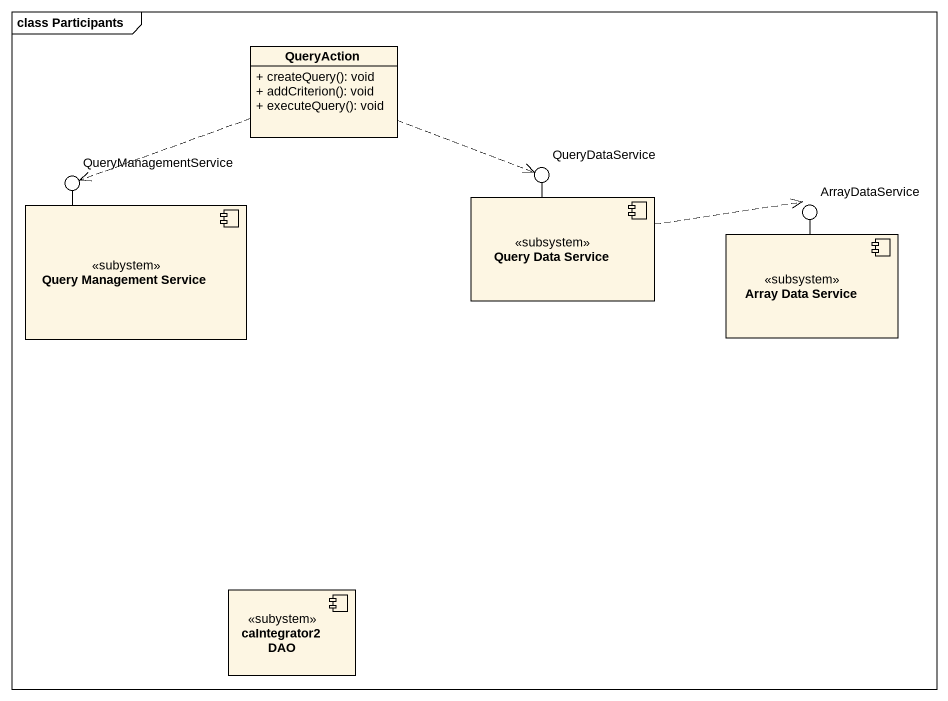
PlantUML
@startuml
mainframe class Participants
allowmixing
hide circle
hide empty members
skinparam classAttributeIconSize 0
class QueryAction {
  + createQuery(): void
  + addCriterion(): void
  + executeQuery(): void
}
() QueryManagementService
() QueryDataService
component "Query Management Service" as Query_Management_Service <<subystem>>
component "Query Data Service" as Query_Data_Service <<subsystem>>
component "Array Data Service" as Array_Data_Service <<subsystem>>
() ArrayDataService
component "caIntegrator2 DAO" as caIntegrator2_DAO <<subystem>>
Query_Management_Service -up- QueryManagementService
Query_Data_Service -up- QueryDataService
Array_Data_Service -up- ArrayDataService
QueryAction .left.> QueryManagementService
QueryAction .right.> QueryDataService
Query_Data_Service .right.> ArrayDataService
@enduml
